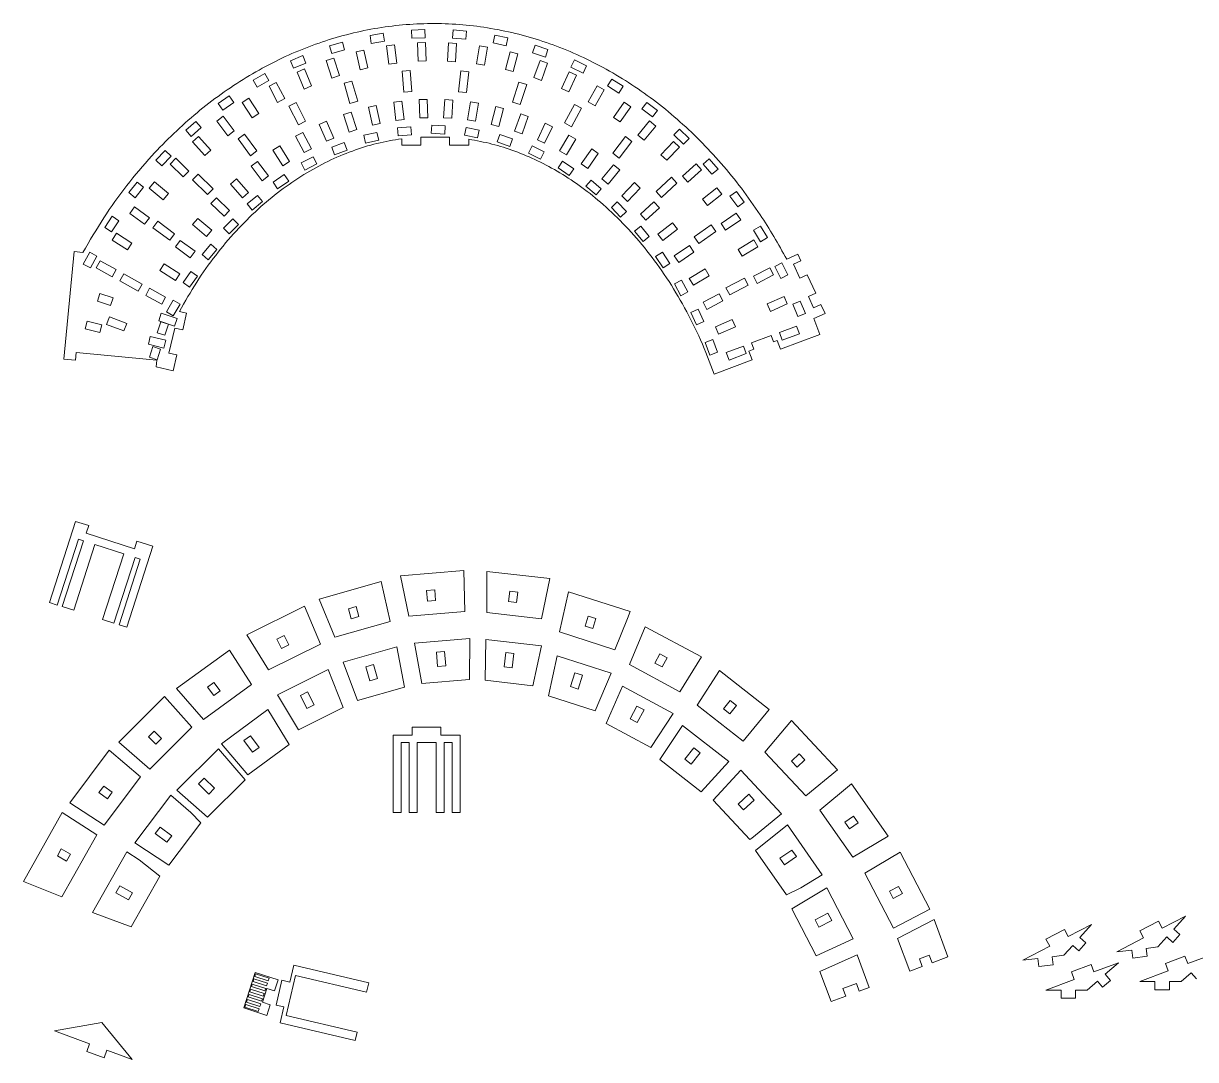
# Model space of a CAD drawing. Header units: millimetres. Extents: x -356 to 984, y -1262 to 367.
# Drawn here: x 167.8 to 603.9, y -18.8 to 366.5 of the extents above; entities that cross this region are included whole.
import ezdxf

# ---------------------------------------------------------------- set-up
doc = ezdxf.new("R2010")
doc.units = ezdxf.units.MM

msp = doc.modelspace()

# ---------------------------------------------------------------- linework, layer by layer
at = {"color": 7, "linetype": 'Continuous', "lineweight": 15}
for p, q in [((301.68, 362.85), (296.74, 362.06)), ((296.74, 362.06), (297.22, 359.09)), ((302.15, 359.88), (301.68, 362.85)), ((317.16, 364.2), (312.16, 364.03)), ((312.16, 364.03), (312.26, 361.03)), ((317.26, 361.2), (317.16, 364.2)), ((327.7, 364.08), (327.43, 361.09)), ((332.68, 363.63), (327.7, 364.08)), ((332.41, 360.65), (332.68, 363.63)), ((343.13, 362.21), (342.5, 359.28)), ((348.02, 361.15), (343.13, 362.21)), ((286.47, 359.6), (281.67, 358.22)), ((281.67, 358.22), (282.49, 355.34)), ((287.3, 356.72), (286.47, 359.6)), ((297.22, 359.09), (302.15, 359.88)), ((305.88, 358.53), (302.9, 358.16)), ((302.9, 358.16), (303.76, 351.39)), ((306.73, 351.77), (305.88, 358.53)), ((312.26, 361.03), (317.26, 361.2)), ((317.41, 359.37), (314.42, 359.28)), ((314.42, 359.28), (314.62, 352.47)), ((317.62, 352.56), (317.41, 359.37)), ((325.98, 359.29), (325.53, 352.49)), ((328.97, 359.09), (325.98, 359.29)), ((327.43, 361.09), (332.41, 360.65)), ((328.52, 352.29), (328.97, 359.09)), ((337.5, 358.2), (336.4, 351.47)), ((340.46, 357.71), (337.5, 358.2)), ((339.36, 350.99), (340.46, 357.71)), ((342.5, 359.28), (347.38, 358.22)), ((347.38, 358.22), (348.02, 361.15)), ((358.23, 358.46), (357.25, 355.63)), ((362.96, 356.83), (358.23, 358.46)), ((271.74, 354.56), (267.13, 352.63)), ((272.9, 351.79), (271.74, 354.56)), ((283.25, 353.6), (280.4, 352.67)), ((282.49, 355.34), (287.3, 356.72)), ((285.35, 347.11), (283.25, 353.6)), ((294.46, 356.6), (291.53, 355.94)), ((291.53, 355.94), (293.02, 349.29)), ((295.95, 349.95), (294.46, 356.6)), ((348.87, 356.01), (347.15, 349.41)), ((351.77, 355.25), (348.87, 356.01)), ((350.05, 348.65), (351.77, 355.25)), ((357.25, 355.63), (361.98, 354)), ((361.98, 354), (362.96, 356.83)), ((267.13, 352.63), (268.28, 349.86)), ((268.28, 349.86), (272.9, 351.79)), ((272.34, 349.57), (269.58, 348.4)), ((275.01, 343.3), (272.34, 349.57)), ((280.4, 352.67), (282.5, 346.19)), ((293.02, 349.29), (295.95, 349.95)), ((303.76, 351.39), (306.73, 351.77)), ((311.64, 348.99), (308.65, 348.73)), ((312.3, 341.22), (311.64, 348.99)), ((314.62, 352.47), (317.62, 352.56)), ((325.53, 352.49), (328.52, 352.29)), ((330.57, 348.88), (329.69, 341.13)), ((333.55, 348.54), (330.57, 348.88)), ((336.4, 351.47), (339.36, 350.99)), ((347.15, 349.41), (350.05, 348.65)), ((360.01, 352.76), (357.69, 346.35)), ((362.83, 351.73), (360.01, 352.76)), ((360.51, 345.32), (362.83, 351.73)), ((372.8, 352.95), (371.5, 350.25)), ((371.5, 350.25), (376.01, 348.08)), ((377.31, 350.78), (372.8, 352.95)), ((376.01, 348.08), (377.31, 350.78)), ((257.66, 347.85), (253.29, 345.42)), ((253.29, 345.42), (254.74, 342.8)), ((254.74, 342.8), (259.11, 345.23)), ((259.11, 345.23), (257.66, 347.85)), ((261.8, 344.59), (259.16, 343.18)), ((265.01, 338.57), (261.8, 344.59)), ((269.58, 348.4), (272.25, 342.13)), ((282.5, 346.19), (285.35, 347.11)), ((289.99, 345.1), (287.11, 344.27)), ((292.15, 337.61), (289.99, 345.1)), ((308.65, 348.73), (309.31, 340.96)), ((332.67, 340.79), (333.55, 348.54)), ((352.17, 344.69), (349.8, 337.26)), ((355.03, 343.78), (352.17, 344.69)), ((357.69, 346.35), (360.51, 345.32)), ((370.84, 348.49), (367.95, 342.32)), ((370.66, 341.05), (373.55, 347.22)), ((373.55, 347.22), (370.84, 348.49)), ((386.68, 345.8), (385.09, 343.25)), ((390.92, 343.15), (386.68, 345.8)), ((259.16, 343.18), (262.36, 337.16)), ((272.25, 342.13), (275.01, 343.3)), ((287.11, 344.27), (289.26, 336.78)), ((309.31, 340.96), (312.3, 341.22)), ((329.69, 341.13), (332.67, 340.79)), ((352.66, 336.35), (355.03, 343.78)), ((367.95, 342.32), (370.66, 341.05)), ((381.27, 343.28), (377.86, 337.38)), ((380.46, 335.88), (383.87, 341.78)), ((383.87, 341.78), (381.27, 343.28)), ((385.09, 343.25), (389.33, 340.6)), ((389.33, 340.6), (390.92, 343.15)), ((244.36, 339.62), (240.27, 336.75)), ((240.27, 336.75), (242, 334.29)), ((242, 334.29), (246.09, 337.17)), ((246.09, 337.17), (244.36, 339.62)), ((251.7, 338.7), (249.18, 337.08)), ((249.18, 337.08), (252.87, 331.35)), ((255.39, 332.97), (251.7, 338.7)), ((262.36, 337.16), (265.01, 338.57)), ((269.28, 337.09), (266.59, 335.75)), ((272.77, 330.12), (269.28, 337.09)), ((289.26, 336.78), (292.15, 337.61)), ((299.08, 336), (296.15, 335.35)), ((300.57, 329.35), (299.08, 336)), ((308.53, 337.59), (305.55, 337.22)), ((305.55, 337.22), (306.41, 330.45)), ((309.39, 330.83), (308.53, 337.59)), ((318.05, 338.27), (315.05, 338.18)), ((315.05, 338.18), (315.26, 331.37)), ((318.26, 331.46), (318.05, 338.27)), ((324.59, 338.23), (324.14, 331.43)), ((327.58, 338.03), (324.59, 338.23)), ((327.13, 331.23), (327.58, 338.03)), ((334.1, 337.37), (333, 330.64)), ((337.06, 336.88), (334.1, 337.37)), ((335.96, 330.16), (337.06, 336.88)), ((349.8, 337.26), (352.66, 336.35)), ((372.78, 336.4), (369.09, 329.53)), ((375.42, 334.97), (372.78, 336.4)), ((377.86, 337.38), (380.46, 335.88)), ((391.25, 337.18), (387.37, 331.58)), ((393.72, 335.47), (391.25, 337.18)), ((399.73, 337.17), (397.88, 334.8)), ((403.67, 334.09), (399.73, 337.17)), ((242.08, 331.99), (239.69, 330.17)), ((246.22, 326.57), (242.08, 331.99)), ((252.87, 331.35), (255.39, 332.97)), ((266.59, 335.75), (270.09, 328.78)), ((289.75, 333.51), (286.9, 332.59)), ((286.9, 332.59), (289, 326.11)), ((291.85, 327.03), (289.75, 333.51)), ((296.15, 335.35), (297.64, 328.69)), ((315.26, 331.37), (318.26, 331.46)), ((343.53, 335.59), (341.8, 328.99)), ((346.43, 334.83), (343.53, 335.59)), ((344.7, 328.23), (346.43, 334.83)), ((352.81, 332.92), (350.48, 326.51)), ((355.63, 331.89), (352.81, 332.92)), ((353.3, 325.49), (355.63, 331.89)), ((371.73, 328.11), (375.42, 334.97)), ((387.37, 331.58), (389.83, 329.87)), ((389.83, 329.87), (393.72, 335.47)), ((397.88, 334.8), (401.82, 331.72)), ((401.82, 331.72), (403.67, 334.09)), ((231.97, 330.05), (228.19, 326.78)), ((230.15, 324.51), (233.93, 327.78)), ((233.93, 327.78), (231.97, 330.05)), ((239.69, 330.17), (243.83, 324.75)), ((270.09, 328.78), (272.77, 330.12)), ((280.61, 330.16), (277.85, 328.98)), ((277.85, 328.98), (280.53, 322.71)), ((283.29, 323.88), (280.61, 330.16)), ((297.64, 328.69), (300.57, 329.35)), ((306.41, 330.45), (309.39, 330.83)), ((311.93, 328.1), (306.95, 327.7)), ((306.95, 327.7), (307.19, 324.71)), ((312.17, 325.11), (311.93, 328.1)), ((319.73, 328.7), (319.54, 325.71)), ((324.72, 328.39), (319.73, 328.7)), ((324.14, 331.43), (327.13, 331.23)), ((324.53, 325.39), (324.72, 328.39)), ((332.51, 327.87), (331.9, 324.94)), ((337.4, 326.85), (332.51, 327.87)), ((333, 330.64), (335.96, 330.16)), ((341.8, 328.99), (344.7, 328.23)), ((361.89, 329.38), (359, 323.21)), ((361.71, 321.93), (364.6, 328.11)), ((364.6, 328.11), (361.89, 329.38)), ((369.09, 329.53), (371.73, 328.11)), ((400.74, 330.27), (396.42, 324.99)), ((398.74, 323.09), (403.06, 328.36)), ((403.06, 328.36), (400.74, 330.27)), ((411.84, 327.23), (409.77, 325.06)), ((415.46, 323.77), (411.84, 327.23)), ((228.19, 326.78), (230.15, 324.51)), ((232.99, 324.52), (230.75, 322.52)), ((237.52, 319.43), (232.99, 324.52)), ((243.83, 324.75), (246.22, 326.57)), ((250.07, 325.38), (247.65, 323.6)), ((247.65, 323.6), (252.28, 317.32)), ((254.69, 319.1), (250.07, 325.38)), ((271.72, 325.96), (269.08, 324.55)), ((269.08, 324.55), (272.28, 318.53)), ((274.93, 319.94), (271.72, 325.96)), ((280.53, 322.71), (283.29, 323.88)), ((289, 326.11), (291.85, 327.03)), ((299.34, 326), (294.46, 324.92)), ((294.46, 324.92), (295.11, 321.99)), ((295.11, 321.99), (299.99, 323.08)), ((299.99, 323.08), (299.34, 326)), ((307.19, 324.71), (312.17, 325.11)), ((308.52, 323.65), (308.52, 321.23)), ((326.29, 324.23), (315.68, 324.23)), ((315.68, 324.23), (315.68, 321.23)), ((319.54, 325.71), (324.53, 325.39)), ((326.29, 321.23), (326.29, 324.23)), ((331.9, 324.94), (336.79, 323.92)), ((333.52, 321.23), (333.52, 323.45)), ((336.79, 323.92), (337.4, 326.85)), ((345.03, 325.26), (344.02, 322.43)), ((349.74, 323.58), (345.03, 325.26)), ((348.73, 320.75), (349.74, 323.58)), ((350.48, 326.51), (353.3, 325.49)), ((359, 323.21), (361.71, 321.93)), ((370.71, 325.01), (367.3, 319.11)), ((369.89, 317.6), (373.31, 323.51)), ((373.31, 323.51), (370.71, 325.01)), ((391.83, 324.42), (387.03, 318.28)), ((394.19, 322.57), (391.83, 324.42)), ((396.42, 324.99), (398.74, 323.09)), ((409.77, 325.06), (413.39, 321.6)), ((413.39, 321.6), (415.46, 323.77)), ((220.55, 319.28), (217.09, 315.67)), ((222.72, 317.21), (220.55, 319.28)), ((230.75, 322.52), (235.29, 317.44)), ((235.29, 317.44), (237.52, 319.43)), ((252.28, 317.32), (254.69, 319.1)), ((263.13, 320.96), (260.61, 319.33)), ((260.61, 319.33), (264.3, 313.61)), ((266.82, 315.23), (263.13, 320.96)), ((272.28, 318.53), (274.93, 319.94)), ((287.17, 322.22), (282.48, 320.51)), ((282.48, 320.51), (283.51, 317.69)), ((283.51, 317.69), (288.2, 319.4)), ((288.2, 319.4), (287.17, 322.22)), ((308.52, 321.23), (315.68, 321.23)), ((326.29, 321.23), (333.52, 321.23)), ((344.02, 322.43), (348.73, 320.75)), ((357.05, 320.99), (355.69, 318.32)), ((361.51, 318.71), (357.05, 320.99)), ((360.14, 316.04), (361.51, 318.71)), ((367.3, 319.11), (369.89, 317.6)), ((379.21, 319.84), (375.33, 314.25)), ((381.68, 318.13), (379.21, 319.84)), ((389.39, 316.43), (394.19, 322.57)), ((409.68, 322.61), (404.97, 317.68)), ((407.14, 315.61), (411.85, 320.54)), ((411.85, 320.54), (409.68, 322.61)), ((217.09, 315.67), (219.26, 313.6)), ((219.26, 313.6), (222.72, 317.21)), ((224.46, 316.37), (222.37, 314.21)), ((222.37, 314.21), (227.26, 309.47)), ((229.35, 311.62), (224.46, 316.37)), ((254.89, 315.21), (252.5, 313.39)), ((259.03, 309.8), (254.89, 315.21)), ((264.3, 313.61), (266.82, 315.23)), ((275.63, 316.92), (271.18, 314.65)), ((271.18, 314.65), (272.54, 311.97)), ((272.54, 311.97), (276.99, 314.25)), ((276.99, 314.25), (275.63, 316.92)), ((355.69, 318.32), (360.14, 316.04)), ((368.41, 315.25), (366.73, 312.76)), ((372.55, 312.45), (368.41, 315.25)), ((375.33, 314.25), (377.79, 312.53)), ((377.79, 312.53), (381.68, 318.13)), ((387.03, 318.28), (389.39, 316.43)), ((404.97, 317.68), (407.14, 315.61)), ((418.05, 314.29), (413, 309.71)), ((420.06, 312.06), (418.05, 314.29)), ((422.96, 316.14), (420.7, 314.17)), ((420.7, 314.17), (423.98, 310.4)), ((426.24, 312.36), (422.96, 316.14)), ((227.26, 309.47), (229.35, 311.62)), ((232.8, 310.48), (230.69, 308.35)), ((238.34, 305), (232.8, 310.48)), ((252.5, 313.39), (256.64, 307.98)), ((256.64, 307.98), (259.03, 309.8)), ((264.83, 310.3), (260.66, 307.54)), ((266.49, 307.8), (264.83, 310.3)), ((366.73, 312.76), (370.87, 309.97)), ((370.87, 309.97), (372.55, 312.45)), ((387.36, 313.94), (383.04, 308.67)), ((385.36, 306.77), (389.68, 312.04)), ((389.68, 312.04), (387.36, 313.94)), ((413, 309.71), (415.01, 307.49)), ((415.01, 307.49), (420.06, 312.06)), ((423.98, 310.4), (426.24, 312.36)), ((210.15, 307.49), (207.03, 303.59)), ((209.37, 301.71), (212.49, 305.62)), ((212.49, 305.62), (210.15, 307.49)), ((216.51, 307.6), (214.58, 305.31)), ((214.58, 305.31), (219.79, 300.91)), ((221.72, 303.21), (216.51, 307.6)), ((230.69, 308.35), (236.23, 302.87)), ((247.04, 308.77), (244.8, 306.77)), ((244.8, 306.77), (249.33, 301.68)), ((251.57, 303.68), (247.04, 308.77)), ((260.66, 307.54), (262.32, 305.04)), ((262.32, 305.04), (266.49, 307.8)), ((378.98, 308.24), (377.03, 305.95)), ((377.03, 305.95), (380.84, 302.72)), ((382.79, 305), (378.98, 308.24)), ((383.04, 308.67), (385.36, 306.77)), ((395.1, 307.34), (390.4, 302.41)), ((392.57, 300.34), (397.27, 305.27)), ((397.27, 305.27), (395.1, 307.34)), ((408.9, 309.29), (403.2, 303.97)), ((405.25, 301.77), (410.95, 307.1)), ((410.95, 307.1), (408.9, 309.29)), ((425.82, 305.36), (420.47, 301.15)), ((427.68, 303), (425.82, 305.36)), ((207.03, 303.59), (209.37, 301.71)), ((219.79, 300.91), (221.72, 303.21)), ((236.23, 302.87), (238.34, 305)), ((239.61, 301.68), (237.53, 299.52)), ((244.51, 296.94), (239.61, 301.68)), ((249.33, 301.68), (251.57, 303.68)), ((254.85, 302.56), (250.99, 299.38)), ((256.76, 300.25), (254.85, 302.56)), ((380.84, 302.72), (382.79, 305)), ((390.4, 302.41), (392.57, 300.34)), ((403.2, 303.97), (405.25, 301.77)), ((420.47, 301.15), (422.32, 298.79)), ((422.32, 298.79), (427.68, 303)), ((433.04, 304.06), (430.61, 302.3)), ((430.61, 302.3), (433.55, 298.25)), ((435.97, 300.01), (433.04, 304.06)), ((209.16, 298.29), (207.39, 295.87)), ((214.66, 294.25), (209.16, 298.29)), ((237.53, 299.52), (242.42, 294.78)), ((242.42, 294.78), (244.51, 296.94)), ((250.99, 299.38), (252.9, 297.07)), ((252.9, 297.07), (256.76, 300.25)), ((388.7, 300.15), (386.53, 298.08)), ((386.53, 298.08), (389.99, 294.47)), ((392.16, 296.55), (388.7, 300.15)), ((389.99, 294.47), (392.16, 296.55)), ((402.4, 300.12), (397.35, 295.54)), ((399.37, 293.32), (404.42, 297.89)), ((404.42, 297.89), (402.4, 300.12)), ((433.55, 298.25), (435.97, 300.01)), ((200.81, 294.82), (198.02, 290.67)), ((200.51, 289), (203.3, 293.15)), ((203.3, 293.15), (200.81, 294.82)), ((207.39, 295.87), (212.88, 291.84)), ((212.88, 291.84), (214.66, 294.25)), ((217.76, 292.97), (215.97, 290.56)), ((224.02, 288.32), (217.76, 292.97)), ((232.65, 294), (230.72, 291.71)), ((237.86, 289.61), (232.65, 294)), ((245.73, 293.88), (242.19, 290.34)), ((247.84, 291.75), (245.73, 293.88)), ((397.35, 295.54), (399.37, 293.32)), ((409.24, 292.31), (403.88, 288.09)), ((411.09, 289.95), (409.24, 292.31)), ((432.99, 295.9), (427.37, 292.05)), ((429.06, 289.58), (434.69, 293.43)), ((434.69, 293.43), (432.99, 295.9)), ((198.02, 290.67), (200.51, 289)), ((202.43, 288.49), (200.81, 285.96)), ((208.17, 284.81), (202.43, 288.49)), ((215.97, 290.56), (222.23, 285.91)), ((222.23, 285.91), (224.02, 288.32)), ((230.72, 291.71), (235.93, 287.32)), ((235.93, 287.32), (237.86, 289.61)), ((242.19, 290.34), (244.31, 288.22)), ((244.31, 288.22), (247.84, 291.75)), ((397.55, 291.17), (395.2, 289.3)), ((395.2, 289.3), (398.31, 285.39)), ((400.66, 287.25), (397.55, 291.17)), ((403.88, 288.09), (405.74, 285.74)), ((405.74, 285.74), (411.09, 289.95)), ((423.71, 291.57), (417.32, 287.11)), ((419.03, 284.65), (425.43, 289.11)), ((425.43, 289.11), (423.71, 291.57)), ((427.37, 292.05), (429.06, 289.58)), ((442.05, 291.14), (439.48, 289.59)), ((439.48, 289.59), (442.07, 285.31)), ((444.64, 286.86), (442.05, 291.14)), ((200.81, 285.96), (206.55, 282.29)), ((206.55, 282.29), (208.17, 284.81)), ((226.17, 285.79), (224.4, 283.38)), ((231.67, 281.76), (226.17, 285.79)), ((237.47, 284.4), (234.25, 280.57)), ((239.77, 282.47), (237.47, 284.4)), ((398.31, 285.39), (400.66, 287.25)), ((415.58, 283.98), (409.95, 280.13)), ((417.27, 281.51), (415.58, 283.98)), ((417.32, 287.11), (419.03, 284.65)), ((439.54, 285.98), (433.68, 282.49)), ((441.08, 283.4), (439.54, 285.98)), ((442.07, 285.31), (444.64, 286.86)), ((186.7, 281.69), (182.87, 241.64)), ((189.95, 281.38), (186.7, 281.69)), ((192.53, 281.4), (190.08, 277.04)), ((195.14, 279.93), (192.53, 281.4)), ((192.7, 275.57), (195.14, 279.93)), ((224.4, 283.38), (229.89, 279.34)), ((229.89, 279.34), (231.67, 281.76)), ((234.25, 280.57), (236.55, 278.64)), ((236.55, 278.64), (239.77, 282.47)), ((405.52, 281.43), (403.02, 279.78)), ((403.02, 279.78), (405.77, 275.61)), ((408.27, 277.26), (405.52, 281.43)), ((409.95, 280.13), (411.65, 277.66)), ((411.65, 277.66), (417.27, 281.51)), ((433.68, 282.49), (435.22, 279.92)), ((435.22, 279.92), (441.08, 283.4)), ((455.87, 280.68), (451.78, 278.79)), ((457.02, 278.2), (455.87, 280.68)), ((190.08, 277.04), (192.7, 275.57)), ((196.31, 278.27), (194.85, 275.64)), ((194.85, 275.64), (200.8, 272.33)), ((202.26, 274.95), (196.31, 278.27)), ((200.8, 272.33), (202.26, 274.95)), ((220.2, 277.11), (218.58, 274.58)), ((225.94, 273.43), (220.2, 277.11)), ((405.77, 275.61), (408.27, 277.26)), ((421.4, 275.19), (415.54, 271.7)), ((422.94, 272.61), (421.4, 275.19)), ((445.47, 275.64), (439.41, 272.52)), ((446.84, 272.97), (445.47, 275.64)), ((449.99, 277.5), (447.31, 276.16)), ((447.31, 276.16), (449.54, 271.69)), ((452.23, 273.03), (449.99, 277.5)), ((457.02, 278.2), (454.3, 276.94)), ((454.3, 276.94), (456.67, 271.82)), ((205.11, 273.37), (203.65, 270.75)), ((203.65, 270.75), (210.47, 266.96)), ((211.93, 269.58), (205.11, 273.37)), ((218.58, 274.58), (224.32, 270.91)), ((224.32, 270.91), (225.94, 273.43)), ((230.07, 274.26), (227.19, 270.18)), ((229.64, 268.45), (232.52, 272.53)), ((232.52, 272.53), (230.07, 274.26)), ((412.62, 271.07), (409.99, 269.63)), ((415.03, 266.69), (412.62, 271.07)), ((415.54, 271.7), (417.08, 269.13)), ((417.08, 269.13), (422.94, 272.61)), ((436.09, 271.8), (429.18, 268.21)), ((437.48, 269.14), (436.09, 271.8)), ((439.41, 272.52), (440.78, 269.85)), ((440.78, 269.85), (446.84, 272.97)), ((449.54, 271.69), (452.23, 273.03)), ((456.67, 271.82), (459.39, 273.08)), ((462.59, 266.18), (459.39, 273.08)), ((196.26, 266.03), (195.34, 263.18)), ((201.15, 264.46), (196.26, 266.03)), ((210.47, 266.96), (211.93, 269.58)), ((214.75, 268), (213.29, 265.38)), ((220.71, 264.68), (214.75, 268)), ((227.19, 270.18), (229.64, 268.45)), ((409.99, 269.63), (412.4, 265.25)), ((412.4, 265.25), (415.03, 266.69)), ((429.18, 268.21), (430.56, 265.55)), ((430.56, 265.55), (437.48, 269.14)), ((462.59, 266.18), (459.87, 264.92)), ((195.34, 263.18), (200.23, 261.61)), ((200.23, 261.61), (201.15, 264.46)), ((213.29, 265.38), (219.25, 262.06)), ((219.25, 262.06), (220.71, 264.68)), ((223.53, 263.58), (220.97, 259.29)), ((226.1, 262.05), (223.53, 263.58)), ((223.54, 257.75), (226.1, 262.05)), ((426.7, 265.98), (420.64, 262.86)), ((420.64, 262.86), (422.01, 260.19)), ((422.01, 260.19), (428.07, 263.31)), ((428.07, 263.31), (426.7, 265.98)), ((450.77, 264.94), (444.53, 262.18)), ((444.53, 262.18), (445.75, 259.44)), ((445.75, 259.44), (451.98, 262.19)), ((451.98, 262.19), (450.77, 264.94)), ((456.84, 263.28), (454.07, 262.14)), ((454.07, 262.14), (455.96, 257.51)), ((458.74, 258.65), (456.84, 263.28)), ((459.87, 264.92), (461.8, 260.75)), ((461.8, 260.75), (464.52, 262.01)), ((466.05, 258.7), (464.52, 262.01)), ((199.78, 257.34), (198.75, 254.53)), ((206.22, 254.96), (199.78, 257.34)), ((219.07, 258.72), (218.16, 255.86)), ((224.96, 256.83), (219.07, 258.72)), ((220.97, 259.29), (223.54, 257.75)), ((228.51, 258.79), (225.81, 259.43)), ((227.04, 252.51), (228.51, 258.79)), ((418.87, 260.2), (416.13, 258.96)), ((416.13, 258.96), (418.2, 254.41)), ((420.93, 255.65), (418.87, 260.2)), ((455.96, 257.51), (458.74, 258.65)), ((461.9, 256.78), (466.05, 258.7)), ((191.46, 255.8), (190.75, 252.89)), ((196.99, 254.46), (191.46, 255.8)), ((196.28, 251.55), (196.99, 254.46)), ((198.75, 254.53), (205.18, 252.15)), ((205.18, 252.15), (206.22, 254.96)), ((218.9, 255.55), (217.57, 251.45)), ((218.16, 255.86), (224.04, 253.97)), ((221.75, 254.63), (218.9, 255.55)), ((220.43, 250.53), (221.75, 254.63)), ((224.12, 253.2), (221.94, 243.91)), ((224.04, 253.97), (224.96, 256.83)), ((227.04, 252.51), (224.12, 253.2)), ((418.2, 254.41), (420.93, 255.65)), ((431.46, 256.41), (425.23, 253.65)), ((425.23, 253.65), (426.44, 250.91)), ((426.44, 250.91), (432.68, 253.66)), ((432.68, 253.66), (431.46, 256.41)), ((455.44, 253.93), (449.06, 251.54)), ((456.5, 251.12), (455.44, 253.93)), ((464.12, 250.86), (461.9, 256.78)), ((190.75, 252.89), (196.28, 251.55)), ((214.99, 250.1), (214.28, 247.18)), ((220.75, 248.7), (214.99, 250.1)), ((217.57, 251.45), (220.43, 250.53)), ((220.04, 245.79), (220.75, 248.7)), ((424.27, 248.91), (421.46, 247.87)), ((426, 244.22), (424.27, 248.91)), ((445.98, 250.47), (438.68, 247.73)), ((446.88, 248.07), (445.98, 250.47)), ((449.06, 251.54), (450.11, 248.73)), ((449.42, 245.35), (464.12, 250.86)), ((450.11, 248.73), (456.5, 251.12)), ((214.28, 247.18), (220.04, 245.79)), ((215.92, 246.32), (214.64, 242.38)), ((218.77, 245.4), (215.92, 246.32)), ((217.5, 241.45), (218.77, 245.4)), ((421.46, 247.87), (423.19, 243.18)), ((423.19, 243.18), (426, 244.22)), ((435.68, 246.52), (429.3, 244.13)), ((436.73, 243.71), (435.68, 246.52)), ((439.58, 245.33), (437.68, 244.62)), ((437.68, 244.62), (438.88, 241.4)), ((438.68, 247.73), (439.58, 245.33)), ((448.21, 248.57), (446.88, 248.07)), ((449.42, 245.35), (448.21, 248.57)), ((182.87, 241.64), (187.13, 241.24)), ((187.41, 244.14), (187.13, 241.24)), ((217.41, 241.27), (187.41, 244.14)), ((214.64, 242.38), (217.5, 241.45)), ((217.16, 238.75), (217.41, 241.27)), ((221.94, 243.91), (224.86, 243.22)), ((223.46, 237.27), (224.86, 243.22)), ((424.79, 236.12), (438.88, 241.4)), ((429.3, 244.13), (430.35, 241.32)), ((430.35, 241.32), (436.73, 243.71)), ((217.16, 238.75), (223.46, 237.27)), ((187.21, 181.34), (177.52, 151.14)), ((187.21, 181.34), (192.09, 179.77)), ((191.18, 176.91), (192.09, 179.77)), ((188.23, 174.71), (180.38, 150.22)), ((188.23, 174.71), (190.11, 174.11)), ((191.18, 176.91), (209.1, 171.17)), ((182.26, 149.62), (190.11, 174.11)), ((194.34, 172.75), (186.49, 148.26)), ((194.34, 172.75), (205.1, 169.3)), ((215.9, 172.14), (206.22, 141.94)), ((209.1, 171.17), (210.02, 174.02)), ((210.02, 174.02), (215.9, 172.14)), ((197.25, 144.81), (205.1, 169.3)), ((209.34, 167.94), (201.48, 143.45)), ((203.36, 142.85), (211.21, 167.34)), ((209.34, 167.94), (211.21, 167.34)), ((331.7, 163.11), (308.03, 161.13)), ((332.05, 147.87), (331.7, 163.11)), ((340.18, 162.74), (340.2, 147.43)), ((363.68, 160.03), (340.18, 162.74)), ((300.93, 158.94), (277.87, 152.38)), ((304.21, 144.06), (300.93, 158.94)), ((308.03, 161.13), (311.2, 146.13)), ((360.59, 145.07), (363.68, 160.03)), ((320.81, 155.85), (317.82, 155.6)), ((317.82, 155.6), (318.15, 151.71)), ((321.14, 151.96), (320.81, 155.85)), ((348.76, 155.38), (348.32, 151.5)), ((351.74, 155.04), (348.76, 155.38)), ((351.3, 151.16), (351.74, 155.04)), ((370.61, 155.12), (367.3, 140.2)), ((393.49, 147.8), (370.61, 155.12)), ((177.52, 151.14), (180.38, 150.22)), ((182.26, 149.62), (186.49, 148.26)), ((272.33, 149.75), (250.91, 139.1)), ((278.28, 135.72), (272.33, 149.75)), ((277.87, 152.38), (283.68, 138.22)), ((291.56, 149.7), (288.68, 148.87)), ((288.68, 148.87), (289.76, 145.12)), ((292.64, 145.95), (291.56, 149.7)), ((318.15, 151.71), (321.14, 151.96)), ((348.32, 151.5), (351.3, 151.16)), ((197.25, 144.81), (201.48, 143.45)), ((283.68, 138.22), (304.21, 144.06)), ((289.76, 145.12), (292.64, 145.95)), ((311.2, 146.13), (332.05, 147.87)), ((340.2, 147.43), (360.59, 145.07)), ((377.96, 146.12), (376.77, 142.4)), ((380.81, 145.21), (377.96, 146.12)), ((379.62, 141.49), (380.81, 145.21)), ((387.89, 133.62), (392.48, 145.18)), ((392.48, 145.18), (393.49, 147.8)), ((203.36, 142.85), (206.22, 141.94)), ((367.3, 140.2), (387.89, 133.62)), ((376.77, 142.4), (379.62, 141.49)), ((399.16, 142.16), (393.29, 128.05)), ((420.07, 130.91), (399.16, 142.16)), ((250.91, 139.1), (258.95, 126.11)), ((258.95, 126.11), (278.28, 135.72)), ((264.74, 138.91), (262.06, 137.57)), ((262.06, 137.57), (263.81, 134.08)), ((263.81, 134.08), (266.49, 135.42)), ((266.49, 135.42), (264.74, 138.91)), ((333.94, 137.77), (313.35, 136.05)), ((313.35, 136.05), (315.99, 121.08)), ((333.8, 122.57), (333.94, 137.77)), ((339.89, 137.43), (339.55, 122.23)), ((360.49, 135.05), (339.89, 137.43)), ((244.41, 133.47), (224.78, 119.14)), ((252.64, 120.65), (244.41, 133.47)), ((306.74, 134.66), (286.73, 128.97)), ((309.56, 119.73), (306.74, 134.66)), ((324.43, 132.99), (321.44, 132.73)), ((321.44, 132.73), (321.9, 127.36)), ((324.89, 127.61), (324.43, 132.99)), ((347.31, 132.57), (346.7, 127.21)), ((350.29, 132.23), (347.31, 132.57)), ((349.68, 126.86), (350.29, 132.23)), ((357.37, 120.17), (360.49, 135.05)), ((366.42, 131.29), (363.13, 116.45)), ((386.42, 124.89), (366.42, 131.29)), ((404.61, 132.04), (402.76, 128.61)), ((407.26, 130.62), (404.61, 132.04)), ((412.03, 117.96), (420.07, 130.91)), ((286.73, 128.97), (292.13, 114.76)), ((298.09, 128.07), (295.21, 127.24)), ((295.21, 127.24), (296.7, 122.05)), ((299.58, 122.88), (298.09, 128.07)), ((321.9, 127.36), (324.89, 127.61)), ((346.7, 127.21), (349.68, 126.86)), ((393.29, 128.05), (412.03, 117.96)), ((402.76, 128.61), (405.4, 127.18)), ((405.4, 127.18), (407.26, 130.62)), ((281.15, 126.19), (262.27, 116.81)), ((286.72, 112.06), (281.15, 126.19)), ((296.7, 122.05), (299.58, 122.88)), ((315.99, 121.08), (333.8, 122.57)), ((339.55, 122.23), (357.37, 120.17)), ((372.93, 125.03), (371.29, 119.89)), ((375.79, 124.12), (372.93, 125.03)), ((374.15, 118.98), (375.79, 124.12)), ((380.56, 110.87), (386.42, 124.89)), ((426.71, 125.88), (418.48, 113)), ((445.22, 111.39), (426.71, 125.88)), ((224.78, 119.14), (234.84, 107.65)), ((234.84, 107.65), (252.64, 120.65)), ((238.69, 121.47), (236.27, 119.69)), ((236.27, 119.69), (238.59, 116.54)), ((238.59, 116.54), (241.01, 118.32)), ((241.01, 118.32), (238.69, 121.47)), ((273.52, 117.97), (270.84, 116.62)), ((275.94, 113.14), (273.52, 117.97)), ((292.13, 114.76), (309.56, 119.73)), ((371.29, 119.89), (374.15, 118.98)), ((390.65, 120.08), (384.63, 106.13)), ((409.49, 109.94), (390.65, 120.08)), ((220.3, 116.16), (203.34, 99.19)), ((230.41, 104.76), (220.3, 116.16)), ((262.27, 116.81), (270.08, 103.79)), ((270.84, 116.62), (273.26, 111.8)), ((363.13, 116.45), (380.56, 110.87)), ((430.7, 114.72), (428.29, 111.65)), ((433.06, 112.87), (430.7, 114.72)), ((258.74, 111.31), (241.43, 98.66)), ((266.7, 98.38), (258.74, 111.31)), ((270.08, 103.79), (286.72, 112.06)), ((273.26, 111.8), (275.94, 113.14)), ((396.06, 112.65), (393.51, 107.9)), ((398.71, 111.23), (396.06, 112.65)), ((396.15, 106.48), (398.71, 111.23)), ((401.25, 97.18), (409.49, 109.94)), ((418.48, 113), (435.58, 99.62)), ((428.29, 111.65), (430.65, 109.8)), ((430.65, 109.8), (433.06, 112.87)), ((435.58, 99.62), (445.22, 111.39)), ((214.81, 89.15), (230.41, 104.76)), ((312.46, 104.81), (323.07, 104.81)), ((312.46, 101.81), (312.46, 104.81)), ((323.07, 101.81), (323.07, 104.81)), ((384.63, 106.13), (401.25, 97.18)), ((393.51, 107.9), (396.15, 106.48)), ((413.01, 105.45), (404.63, 92.78)), ((430.2, 91.99), (413.01, 105.45)), ((453.52, 107.23), (443.69, 95.47)), ((470.63, 88.92), (453.52, 107.23)), ((216.44, 103.35), (214.33, 101.22)), ((214.33, 101.22), (217.11, 98.47)), ((219.22, 100.6), (216.44, 103.35)), ((217.11, 98.47), (219.22, 100.6)), ((252.25, 101.64), (249.83, 99.86)), ((255.45, 97.3), (252.25, 101.64)), ((305.31, 101.81), (305.31, 73.09)), ((305.31, 101.81), (312.46, 101.81)), ((323.07, 101.81), (330.31, 101.81)), ((330.31, 101.81), (330.31, 73.09)), ((199.75, 96.21), (185.11, 76.71)), ((211.37, 86.35), (199.75, 96.21)), ((203.34, 99.19), (214.81, 89.15)), ((240.31, 96.75), (224.89, 81.33)), ((250.24, 85.27), (240.31, 96.75)), ((241.43, 98.66), (251.25, 87.09)), ((249.83, 99.86), (253.03, 95.52)), ((251.25, 87.09), (266.7, 98.38)), ((253.03, 95.52), (255.45, 97.3)), ((311.31, 99.07), (308.31, 99.07)), ((308.31, 99.07), (308.31, 73.09)), ((311.31, 73.09), (311.31, 99.07)), ((321.31, 99.07), (314.31, 99.07)), ((314.31, 99.07), (314.31, 73.09)), ((321.31, 73.09), (321.31, 99.07)), ((327.31, 99.07), (324.31, 99.07)), ((324.31, 99.07), (324.31, 73.09)), ((327.31, 73.09), (327.31, 99.07)), ((417.21, 97.12), (413.88, 92.87)), ((419.57, 95.27), (417.21, 97.12)), ((404.63, 92.78), (420, 80.75)), ((413.88, 92.87), (416.24, 91.02)), ((416.24, 91.02), (419.57, 95.27)), ((420, 80.75), (430.2, 91.99)), ((443.69, 95.47), (458.88, 79.21)), ((456.44, 94.84), (453.59, 92.17)), ((453.59, 92.17), (455.64, 89.98)), ((455.64, 89.98), (458.49, 92.64)), ((458.49, 92.64), (456.44, 94.84)), ((434.71, 88.84), (424.4, 77.7)), ((449.9, 72.59), (434.71, 88.84)), ((458.88, 79.21), (470.63, 88.92)), ((197.68, 82.92), (195.9, 80.52)), ((200.82, 80.6), (197.68, 82.92)), ((197.82, 68.3), (211.37, 86.35)), ((235.04, 85.86), (232.93, 83.73)), ((232.93, 83.73), (236.76, 79.93)), ((238.87, 82.06), (235.04, 85.86)), ((236.31, 71.33), (250.24, 85.27)), ((475.85, 83.78), (464.16, 73.95)), ((489.49, 64.25), (475.85, 83.78)), ((195.9, 80.52), (199.03, 78.19)), ((199.03, 78.19), (200.82, 80.6)), ((222.58, 79.51), (209.29, 61.81)), ((230.02, 73.12), (222.58, 79.51)), ((224.89, 81.33), (236.31, 71.33)), ((236.76, 79.93), (238.87, 82.06)), ((437.64, 79.89), (433.69, 76.21)), ((439.68, 77.7), (437.64, 79.89)), ((185.11, 76.71), (197.82, 68.3)), ((424.4, 77.7), (438.1, 63.04)), ((433.69, 76.21), (435.74, 74.02)), ((435.74, 74.02), (439.68, 77.7)), ((182.26, 73.04), (167.8, 47.44)), ((195.06, 64.76), (182.26, 73.04)), ((233.8, 69.24), (230.02, 73.12)), ((305.31, 73.09), (308.31, 73.09)), ((311.31, 73.09), (314.31, 73.09)), ((321.31, 73.09), (324.31, 73.09)), ((327.31, 73.09), (330.31, 73.09)), ((438.75, 63.48), (449.9, 72.59)), ((464.16, 73.95), (476.36, 56.49)), ((476.61, 71.65), (473.41, 69.41)), ((478.33, 69.19), (476.61, 71.65)), ((218.61, 67.61), (216.82, 65.2)), ((222.95, 64.39), (218.61, 67.61)), ((221.94, 53.45), (233.8, 69.24)), ((452.01, 68.42), (440.18, 58.93)), ((464.95, 49.9), (452.01, 68.42)), ((473.41, 69.41), (475.13, 66.95)), ((475.13, 66.95), (478.33, 69.19)), ((182.02, 41.7), (195.06, 64.76)), ((209.29, 61.81), (221.94, 53.45)), ((216.82, 65.2), (221.16, 61.99)), ((221.16, 61.99), (222.95, 64.39)), ((438.1, 63.04), (438.75, 63.48)), ((476.36, 56.49), (489.49, 64.25)), ((181.89, 59.52), (180.43, 56.9)), ((180.43, 56.9), (183.84, 55)), ((185.3, 57.62), (181.89, 59.52)), ((183.84, 55), (185.3, 57.62)), ((206.28, 58.47), (193.54, 35.93)), ((210.89, 55.48), (206.28, 58.47)), ((440.18, 58.93), (451.69, 42.44)), ((453.67, 59.12), (449.24, 56.03)), ((455.38, 56.66), (453.67, 59.12)), ((493.96, 58.27), (480.84, 50.53)), ((504.98, 37.08), (493.96, 58.27)), ((218.56, 49.43), (210.89, 55.48)), ((449.24, 56.03), (450.96, 53.57)), ((450.96, 53.57), (455.38, 56.66)), ((207.88, 30.53), (218.56, 49.43)), ((456.99, 45.04), (464.95, 49.9)), ((480.84, 50.53), (491.48, 30.07)), ((167.8, 47.44), (182.02, 41.7)), ((203.67, 45.78), (202.21, 43.16)), ((208.39, 43.15), (203.67, 45.78)), ((451.69, 42.44), (456.99, 45.04)), ((466.7, 45.05), (453.7, 37.25)), ((476.54, 26.13), (466.7, 45.05)), ((493.43, 45.58), (489.97, 43.78)), ((489.97, 43.78), (491.35, 41.12)), ((494.82, 42.92), (493.43, 45.58)), ((202.21, 43.16), (206.93, 40.53)), ((206.93, 40.53), (208.39, 43.15)), ((491.35, 41.12), (494.82, 42.92)), ((193.54, 35.93), (207.88, 30.53)), ((453.7, 37.25), (462.76, 19.81)), ((467.13, 35.62), (462.34, 33.13)), ((468.52, 32.96), (467.13, 35.62)), ((491.48, 30.07), (504.98, 37.08)), ((462.34, 33.13), (463.73, 30.47)), ((463.73, 30.47), (468.52, 32.96)), ((506.59, 33.23), (492.99, 26.19)), ((511.77, 19.41), (506.59, 33.23)), ((565.19, 31.42), (556.53, 26.92)), ((560.84, 26.57), (565.19, 31.42)), ((590.1, 32.7), (583.18, 29.1)), ((590.1, 32.7), (591.48, 30.04)), ((600.14, 34.54), (591.48, 30.04)), ((595.79, 29.69), (600.14, 34.54)), ((492.99, 26.19), (497.53, 14.07)), ((555.15, 29.58), (548.23, 25.98)), ((555.15, 29.58), (556.53, 26.92)), ((563.07, 24.57), (560.84, 26.57)), ((584.56, 26.44), (574.55, 21.23)), ((583.18, 29.1), (584.56, 26.44)), ((589.85, 23.08), (593.18, 26.79)), ((595.41, 24.78), (593.18, 26.79)), ((598.02, 27.69), (595.41, 24.78)), ((598.02, 27.69), (595.79, 29.69)), ((476.54, 26.13), (462.76, 19.81)), ((549.62, 23.32), (539.6, 18.11)), ((548.23, 25.98), (549.62, 23.32)), ((554.9, 19.96), (558.23, 23.66)), ((560.46, 21.66), (558.23, 23.66)), ((563.07, 24.57), (560.46, 21.66)), ((574.55, 21.23), (580.16, 21.91)), ((580.52, 18.93), (580.16, 21.91)), ((585.52, 22.55), (589.85, 23.08)), ((585.88, 19.58), (585.52, 22.55)), ((477.99, 20.09), (464.12, 13.95)), ((482.51, 8.04), (477.99, 20.09)), ((504.8, 20), (501.15, 18.62)), ((501.15, 18.62), (502.2, 15.82)), ((505.86, 17.19), (504.8, 20)), ((505.86, 17.19), (511.77, 19.41)), ((539.6, 18.11), (545.22, 18.79)), ((545.57, 15.81), (545.22, 18.79)), ((550.57, 19.43), (554.9, 19.96)), ((550.93, 16.46), (550.57, 19.43)), ((585.88, 19.58), (580.52, 18.93)), ((599.96, 19.69), (592.66, 16.95)), ((599.96, 19.69), (601.01, 16.88)), ((610.15, 20.3), (601.01, 16.88)), ((249.76, 0.38), (254.01, 13.56)), ((254.01, 13.56), (262.58, 10.79)), ((266.88, 10.03), (268.35, 16.31)), ((268.35, 16.31), (296.31, 9.75)), ((464.12, 13.95), (468.33, 2.72)), ((497.53, 14.07), (502.2, 15.82)), ((550.93, 16.46), (545.57, 15.81)), ((565.01, 16.56), (557.71, 13.83)), ((557.71, 13.83), (558.76, 11.02)), ((565.01, 16.56), (566.06, 13.76)), ((575.2, 17.18), (566.06, 13.76)), ((570.29, 12.89), (575.2, 17.18)), ((593.71, 14.14), (583.14, 10.18)), ((592.66, 16.95), (593.71, 14.14)), ((598.55, 10.16), (602.3, 13.44)), ((604.28, 11.18), (602.3, 13.44)), ((252.94, 9.25), (252.64, 8.3)), ((257.94, 7.64), (252.94, 9.25)), ((253.56, 11.15), (253.25, 10.2)), ((253.25, 10.2), (258.24, 8.59)), ((258.55, 9.54), (253.56, 11.15)), ((254.17, 13.06), (253.87, 12.1)), ((253.87, 12.1), (258.86, 10.49)), ((259.17, 11.44), (254.17, 13.06)), ((258.24, 8.59), (258.55, 9.54)), ((258.86, 10.49), (259.17, 11.44)), ((261.25, 6.69), (262.58, 10.79)), ((261.78, 1.43), (263.96, 10.72)), ((266.88, 10.03), (263.96, 10.72)), ((269.06, 12.49), (265.55, -2.45)), ((295.49, 6.29), (269.06, 12.49)), ((295.49, 6.29), (296.31, 9.75)), ((477.74, 9.45), (472.68, 7.56)), ((478.79, 6.65), (477.74, 9.45)), ((558.76, 11.02), (548.19, 7.05)), ((563.6, 7.04), (567.35, 10.32)), ((569.33, 8.06), (567.35, 10.32)), ((572.27, 10.63), (569.33, 8.06)), ((572.27, 10.63), (570.29, 12.89)), ((583.14, 10.18), (588.8, 10.17)), ((588.79, 7.17), (588.8, 10.17)), ((594.19, 10.17), (598.55, 10.16)), ((594.19, 7.17), (594.19, 10.17)), ((251.72, 5.44), (251.41, 4.49)), ((251.41, 4.49), (256.4, 2.88)), ((256.71, 3.83), (251.72, 5.44)), ((252.33, 7.35), (252.02, 6.39)), ((252.02, 6.39), (257.01, 4.78)), ((257.32, 5.73), (252.33, 7.35)), ((252.64, 8.3), (257.63, 6.69)), ((256.74, 2.49), (258.4, 7.61)), ((257.01, 4.78), (257.32, 5.73)), ((257.63, 6.69), (257.94, 7.64)), ((261.25, 6.69), (258.4, 7.61)), ((468.33, 2.72), (473.74, 4.75)), ((472.68, 7.56), (473.74, 4.75)), ((478.79, 6.65), (482.51, 8.04)), ((548.19, 7.05), (553.85, 7.05)), ((553.85, 4.05), (553.85, 7.05)), ((559.24, 7.05), (563.6, 7.04)), ((559.24, 4.05), (559.24, 7.05)), ((594.19, 7.17), (588.79, 7.17)), ((249.76, 0.38), (258.32, -2.38)), ((250.49, 1.64), (250.18, 0.68)), ((250.18, 0.68), (255.17, -0.93)), ((255.48, 0.02), (250.49, 1.64)), ((251.1, 3.54), (250.79, 2.59)), ((250.79, 2.59), (255.79, 0.98)), ((256.09, 1.93), (251.1, 3.54)), ((255.17, -0.93), (255.48, 0.02)), ((255.79, 0.98), (256.09, 1.93)), ((256.4, 2.88), (256.71, 3.83)), ((259.6, 1.56), (256.74, 2.49)), ((258.32, -2.38), (259.6, 1.56)), ((264.7, 0.74), (261.78, 1.43)), ((263.3, -5.21), (264.7, 0.74)), ((559.24, 4.05), (553.85, 4.05)), ((265.55, -2.45), (291.99, -8.66)), ((196.91, -5.02), (179.32, -8.11)), ((179.32, -8.11), (192.43, -12.96)), ((208.28, -18.81), (196.91, -5.02)), ((263.3, -5.21), (291.25, -11.78)), ((291.25, -11.78), (291.99, -8.66)), ((192.43, -12.96), (191.39, -15.77)), ((191.39, -15.77), (197.82, -18.14)), ((197.82, -18.14), (198.86, -15.33)), ((198.86, -15.33), (208.28, -18.81))]:
    msp.add_line(p, q, dxfattribs=at)
for points, knots in [([(451.78, 278.79), (450.22, 281.62), (447.12, 287.26), (441.52, 296.11), (435.05, 305.24), (427.54, 314.48), (419.55, 323.07), (411.12, 330.97), (402.28, 338.15), (393.08, 344.58), (383.55, 350.23), (373.74, 355.07), (363.7, 359.09), (353.46, 362.26), (343.08, 364.58), (332.59, 366.03), (322.05, 366.61), (311.5, 366.31), (300.98, 365.14), (290.55, 363.1), (280.25, 360.2), (270.12, 356.46), (260.21, 351.88), (250.57, 346.49), (241.23, 340.31), (232.24, 333.37), (223.64, 325.7), (214.85, 316.7), (206.08, 306.24), (197.46, 294.26), (192.47, 285.7), (189.95, 281.38)], [0, 0, 0, 0, 0.029452, 0.058637, 0.095267, 0.131394, 0.166965, 0.202029, 0.236553, 0.270604, 0.304171, 0.337339, 0.37012, 0.40261, 0.434848, 0.466929, 0.498918, 0.530901, 0.56296, 0.595165, 0.627606, 0.66033, 0.693427, 0.726918, 0.760883, 0.795318, 0.830289, 0.865767, 0.909747, 0.954517, 1, 1, 1, 1]), ([(225.81, 259.43), (227.9, 263.09), (232, 270.29), (239.11, 280.26), (246.71, 289.31), (254.78, 297.37), (263.22, 304.39), (271.95, 310.37), (280.91, 315.31), (290.03, 319.17), (299.21, 322.05), (305.44, 323.12), (308.52, 323.65)], [0, 0, 0, 0, 0.1162878, 0.2289355, 0.3377526, 0.4426082, 0.5435004, 0.6405613, 0.7346357, 0.8255108, 0.9137415, 1, 1, 1, 1]), ([(333.52, 323.45), (336.39, 322.92), (342.19, 321.84), (350.73, 319.11), (359.21, 315.53), (367.56, 311.01), (375.74, 305.57), (383.95, 298.97), (392.09, 291.13), (399.99, 281.99), (407.33, 271.84), (413.99, 260.73), (419.96, 248.8), (423.17, 240.38), (424.79, 236.12)], [0, 0, 0, 0, 0.066054, 0.13344, 0.202666, 0.274153, 0.348171, 0.424914, 0.51258, 0.603714, 0.698245, 0.795995, 0.896703, 1, 1, 1, 1])]:
    msp.add_open_spline(points, degree=3, knots=knots, dxfattribs=at)

doc.saveas('drawing.dxf')
